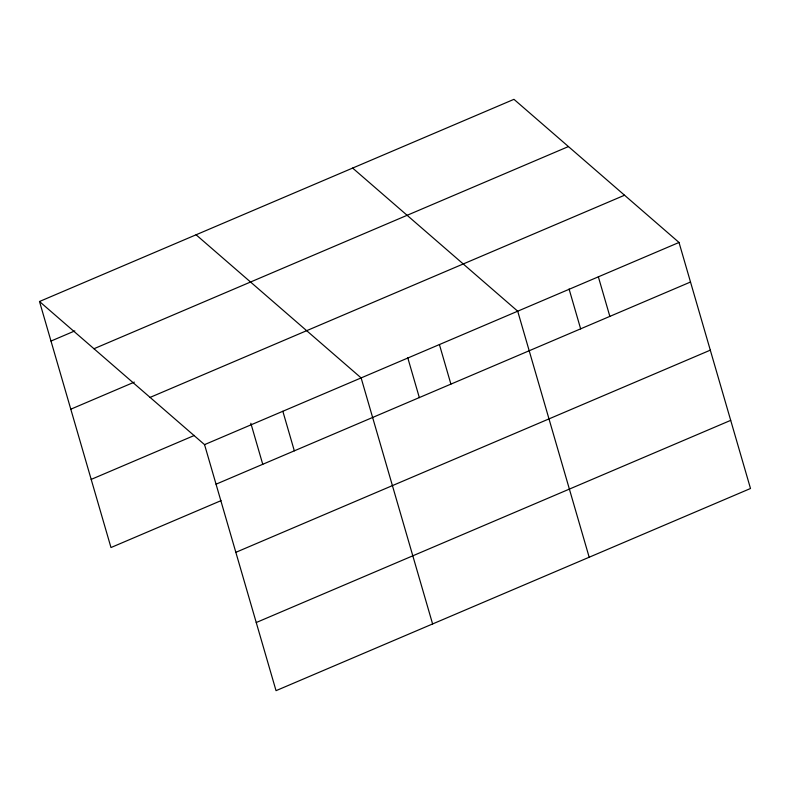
<?xml version="1.0" encoding="UTF-8"?>
<svg xmlns="http://www.w3.org/2000/svg" width="790" height="790" viewBox="0 0 790 790"><rect width="100%" height="100%" fill="white"/><g stroke="black" fill="none" stroke-linecap="round" stroke-linejoin="round"><path stroke-width="1.19" d="M39.5 301.504L513.964 99.333L679.015 242.461L750.5 488.497L276.036 690.667L204.551 444.632L39.5 301.504L110.985 547.539L221.032 500.643M50.995 341.063L74.823 330.911M93.971 348.736L568.435 146.565M70.794 409.2L134.33 382.123M150.09 397.4L624.554 195.229M91.186 479.402L194.429 435.409M204.551 444.632L679.015 242.461M216.045 484.191L690.509 282.02M235.845 552.329L710.309 350.158M256.237 622.53L730.701 420.359M352.646 168.072L517.697 311.191L589.182 557.236M196.078 234.788L361.129 377.916L432.604 623.952M598.356 276.826L609.85 316.385M569.067 288.982L580.67 328.926M439.418 344.559L450.902 384.118M407.749 357.722L419.352 397.666M282.84 411.274L294.334 450.833M250.835 423.262L262.774 464.382"/></g></svg>
